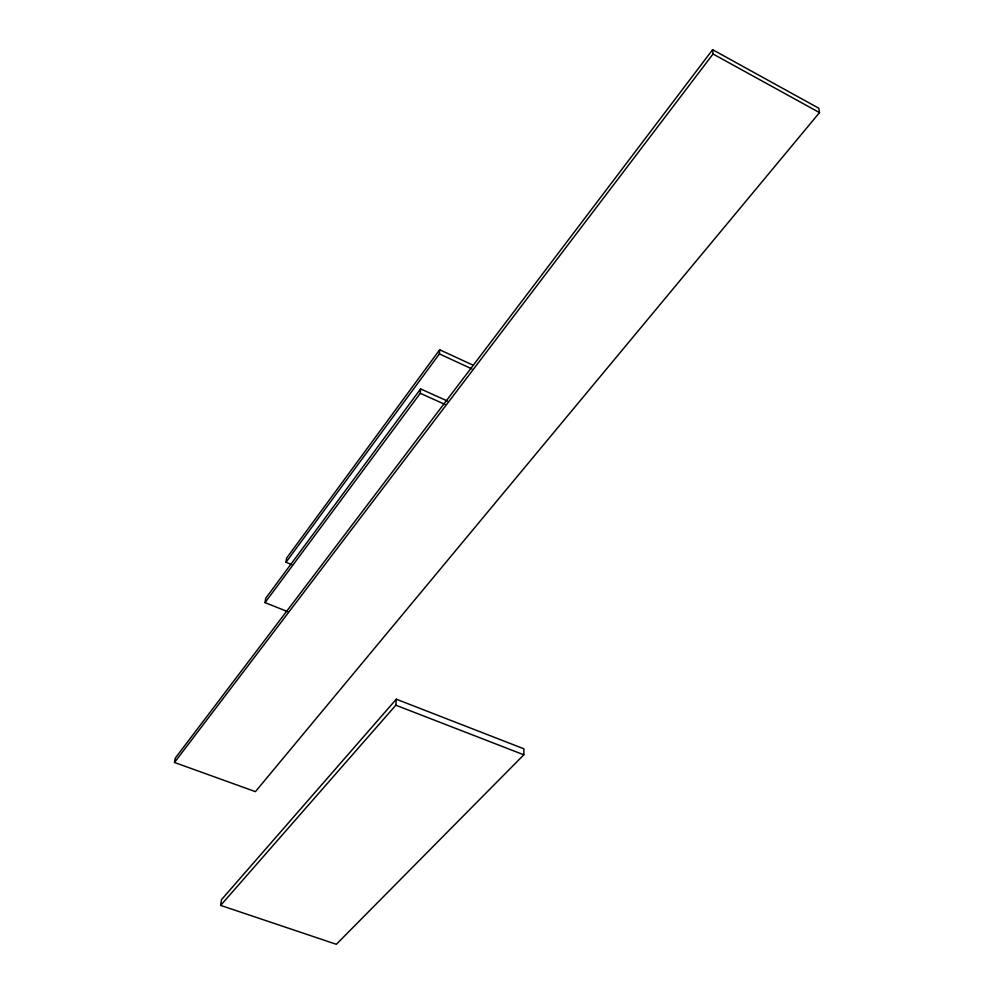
<?xml version="1.0" encoding="UTF-8"?>
<svg xmlns="http://www.w3.org/2000/svg" width="994" height="994" viewBox="0 0 994 994"><rect width="100%" height="100%" fill="white"/><g stroke="black" fill="none" stroke-linecap="round" stroke-linejoin="round"><path stroke-width="1.49" d="M523.826 754.806L523.925 748.817L396.295 699.204L221.488 899.682L220.656 905.397L336.332 944.3L523.826 754.806L395.823 705.206L220.656 905.397M291.727 564.604L286.011 562.281L439.398 353.914L439.683 349.764L473.442 365.345M395.823 705.206L396.295 699.204M287.937 611.732L265.05 602.637L420.276 393.289L420.611 388.915L447.486 401.067M286.011 562.281L286.583 558.143L439.683 349.764M265.05 602.637L265.684 598.313L420.611 388.915M174.497 762.473L175.255 758.161L712.611 49.7L818.783 108.234L819.503 112.608L255.421 791.646L174.497 762.473L713.046 53.999L712.611 49.7M420.276 393.289L445.461 404.657M439.398 353.914L471.815 368.861M713.046 53.999L819.503 112.608"/></g></svg>
